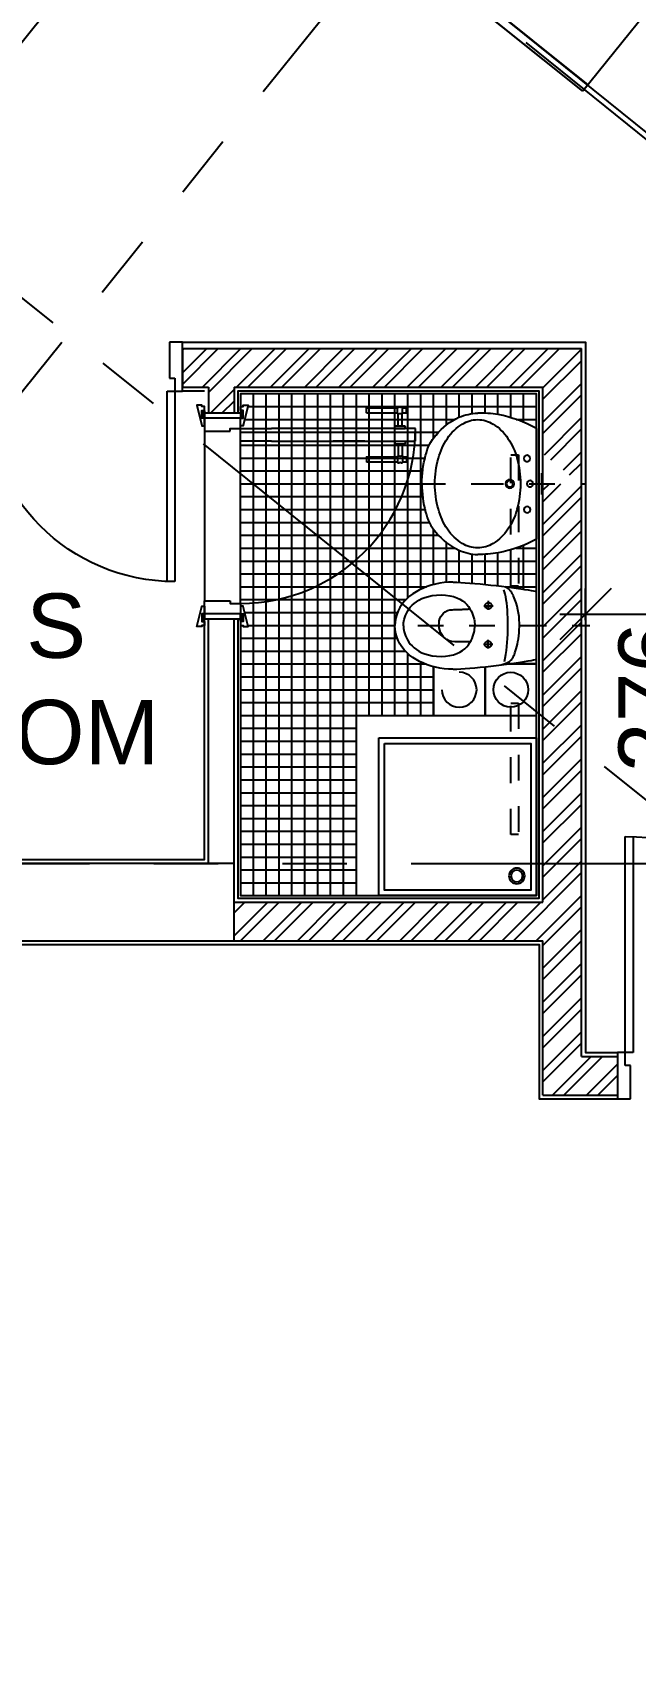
# Model space of a CAD drawing. Extents: x 453.8 to 514, y -2.6 to 70.8.
# Drawn here: x 492.82 to 495.17, y 28.64 to 34.97 of the extents above; entities that cross this region are included whole.
import ezdxf
from ezdxf.enums import TextEntityAlignment as Align

# ---------------------------------------------------------------- set-up
doc = ezdxf.new("R2010")
doc.units = 0
doc.header["$MEASUREMENT"] = 0
doc.header["$PDMODE"] = 35
doc.header["$PDSIZE"] = 0.3
for name, pattern in [('AXIS_100$0$A-AXIS$0$PHANTOM', [2.5, 1.25, -0.25, 0.25, -0.25, 0.25, -0.25]), ('CENTER', [2, 1.25, -0.25, 0.25, -0.25]), ('DASHDOTX2', [50.8, 25.4, -12.7, 0, -12.7]), ('HIDDEN2', [0.1875, 0.125, -0.0625])]:
    doc.linetypes.add(name, pattern=pattern)
doc.layers.get('0').update_dxf_attribs({"linetype": 'CONTINUOUS'})
doc.layers.get('DEFPOINTS').update_dxf_attribs({"linetype": 'CONTINUOUS'})
for name, color, linetype in [('A-AXIS-SANITARY', 10, 'DASHDOTX2'), ('a-dim', 3, 'CONTINUOUS'), ('A-DOORS', 1, 'CONTINUOUS'), ('A-FLOR-FCL', 61, 'HIDDEN2'), ('A-FLOR-PFIX', 61, 'CONTINUOUS'), ('A-HATCH-WALL', 8, 'CONTINUOUS'), ('a-kitchen', 95, 'CONTINUOUS'), ('A-MECHANICAL', 255, 'CONTINUOUS'), ('A-NOMENCLATURE', 3, 'CONTINUOUS'), ('A-PLASTER', 8, 'CONTINUOUS'), ('A-PORTE', 1, 'CONTINUOUS'), ('A-PROJ-TIL-BATH', 8, 'CONTINUOUS'), ('A-SANIT', 95, 'CONTINUOUS'), ('A-SECT-TILE', 12, 'CONTINUOUS'), ('A-WALL', 4, 'CONTINUOUS'), ('AXIS_100$0$A-AXIS-100', 10, 'AXIS_100$0$A-AXIS$0$PHANTOM'), ('S-9-10TH$0$A-STR 9-10TH', 2, 'CONTINUOUS')]:
    doc.layers.add(name, color=color, linetype=linetype)
doc.styles.add('A100-STEXT', font='ARIAL.TTF', dxfattribs={"height": 0.25})
doc.dimstyles.new('A100-DIM', dxfattribs={"dimtxt": 0.25, "dimasz": 0.2, "dimexe": 0.1, "dimexo": 0.3, "dimgap": 0.1, "dimtad": 1, "dimlfac": 100, "dimdsep": 46, "dimtxsty": 'A100-STEXT', "dimblk1": 'OBLIQUE', "dimblk2": 'OBLIQUE', "dimsah": 1, "dimcen": -0.05, "dimdle": 0.1, "dimclrd": 15, "dimclre": 15, "dimclrt": 256, "dimadec": 0, "dimazin": 0, "dimtfac": 0.28, "dimtix": 1, "dimtmove": 2, "dimatfit": 3, "dimldrblk": 'OBLIQUE', "dimfxl": 0, "dimtolj": 1, "dimarcsym": 0})

# ---------------------------------------------------------------- blocks, each defined once
blk = doc.blocks.new('A$C2C800AC9')
at = {"layer": 'A-PROJ-TIL-BATH'}
for p, q in [((-0.0213, 0), (1.1, 0)), ((0, -1.9), (0, 0.05)), ((0.05, -1.9), (0.05, 0.05)), ((0.1, -1.9), (0.1, 0.05)), ((0.15, -1.9), (0.15, 0.05)), ((0.2, -1.9), (0.2, 0.05)), ((0.25, -1.9), (0.25, 0.05)), ((0.3, -1.9), (0.3, 0.05)), ((0.35, -1.9), (0.35, 0.05)), ((0.4, -1.9), (0.4, 0.05)), ((0.45, -1.2), (0.45, 0.05)), ((0.5, -1.2), (0.5, 0.05)), ((0.55, -1.2), (0.55, 0.05)), ((0.6, -0.7434), (0.6, 0.05)), ((0.65, -0.7099), (0.65, 0.05)), ((0.7, -0.1229), (0.7, 0.05)), ((0.75, -0.0716), (0.75, 0.05)), ((0.8, -0.0413), (0.8, 0.05)), ((0.85, -0.0272), (0.85, 0.05)), ((0.9, -0.0259), (0.9, 0.05)), ((0.95, -0.0312), (0.95, 0.05)), ((1, -0.0433), (1, 0.05)), ((1.05, -0.0611), (1.05, 0.05)), ((-0.05, 0), (-0.04, 0)), ((-0.0338, -0.05), (0.7826, -0.05)), ((1.0208, -0.05), (1.1, -0.05)), ((-0.05, -0.1), (0.7191, -0.1)), ((-0.05, -0.15), (0.6835, -0.15)), ((-0.05, -0.2), (0.6666, -0.2)), ((-0.05, -0.25), (0.6576, -0.25)), ((-0.05, -0.3), (0.655, -0.3)), ((-0.05, -0.35), (0.6576, -0.35)), ((-0.05, -0.4), (0.6666, -0.4)), ((-0.05, -0.45), (0.6835, -0.45)), ((-0.05, -0.5), (0.7191, -0.5)), ((0.7, -0.6916), (0.7, -0.4771)), ((-0.05, -0.55), (0.7826, -0.55)), ((0.75, -0.6831), (0.75, -0.5284)), ((0.8, -0.683), (0.8, -0.5587)), ((0.95, -0.6963), (0.95, -0.5688)), ((1, -0.7025), (1, -0.5567)), ((1.0208, -0.55), (1.1, -0.55)), ((1.05, -0.7094), (1.05, -0.5389)), ((-0.05, -0.6), (1.1, -0.6)), ((0.85, -0.6863), (0.85, -0.5728)), ((0.9, -0.6909), (0.9, -0.5741)), ((-0.05, -0.65), (1.1, -0.65)), ((-0.05, -0.7), (0.673, -0.7)), ((-0.05, -0.75), (0.5931, -0.75)), ((-0.05, -0.75), (0.5908, -0.75)), ((0.9803, -0.7), (1.1, -0.7)), ((-0.0338, -0.8), (0.5599, -0.8)), ((-0.05, -0.85), (-0.04, -0.85)), ((-0.0213, -0.85), (0.5501, -0.85)), ((-0.05, -0.9), (0.5589, -0.9)), ((-0.05, -0.95), (0.5908, -0.95)), ((-0.05, -1), (0.6669, -1)), ((0.6, -1.2), (0.6, -0.959)), ((0.65, -1.2), (0.65, -0.9925)), ((0.7, -1.2), (0.7, -1.0109)), ((0.9, -1.2), (0.9, -1.0109)), ((0.9882, -1), (1.1, -1)), ((1, -1), (1, -0.9984)), ((1.05, -1), (1.05, -0.991)), ((-0.05, -1.05), (0.7, -1.05)), ((-0.05, -1.1), (0.7, -1.1)), ((-0.05, -1.15), (0.7, -1.15)), ((-0.05, -1.2), (1.1, -1.2)), ((-0.05, -1.25), (0.4, -1.25)), ((-0.05, -1.3), (0.4, -1.3)), ((-0.05, -1.35), (0.4, -1.35)), ((-0.05, -1.4), (0.4, -1.4)), ((-0.05, -1.45), (0.4, -1.45)), ((-0.05, -1.5), (0.4, -1.5)), ((-0.05, -1.55), (0.4, -1.55)), ((-0.05, -1.6), (0.4, -1.6)), ((-0.05, -1.65), (0.4, -1.65)), ((-0.05, -1.7), (0.4, -1.7)), ((-0.05, -1.75), (0.4, -1.75)), ((-0.05, -1.8), (0.4, -1.8)), ((-0.05, -1.85), (0.4, -1.85))]:
    blk.add_line(p, q, dxfattribs=at)
blk = doc.blocks.new('frigo')
at = {"layer": 'a-kitchen'}
for p, q in [((-0.6306, 0), (0, 0)), ((-0.6306, -0.6), (-0.6306, 0)), ((-0.6306, -0.6), (-0.6306, 0)), ((-0.5994, 0), (-0.5994, -0.6)), ((-0.5994, 0), (-0.5994, -0.6)), ((-0.6306, -0.0975), (-0.6632, -0.0975)), ((-0.6632, -0.0975), (-0.6632, -0.1102)), ((-0.6306, -0.0975), (-0.6632, -0.0975)), ((-0.6632, -0.0975), (-0.6632, -0.1102)), ((-0.6306, -0.1102), (-0.6632, -0.1102)), ((-0.6306, -0.1102), (-0.6632, -0.1102))]:
    blk.add_line(p, q, dxfattribs=at)
blk.add_lwpolyline([(-0.6306, -0.6), (-0.6306, 0), (0, 0), (0, -0.6)], close=True, dxfattribs=at)
blk = doc.blocks.new('P90E18D')
at = {"layer": 'A-PORTE'}
for p, q in [((0, 0), (0.05, 0)), ((0, -0.18), (0, 0)), ((0.05, 0), (0.05, -0.13)), ((0.9, 0), (0.85, 0)), ((0.85, 0), (0.85, -0.13)), ((0.9, -0.18), (0.9, 0)), ((0.03, -0.18), (0, -0.18)), ((0.06, -0.18), (0.02, -0.18)), ((0.05, -0.13), (0.03, -0.13)), ((0.03, -0.13), (0.03, -0.18)), ((0.03, -0.18), (0.03, -1.02)), ((0.06, -1.02), (0.06, -0.18)), ((0.85, -0.13), (0.87, -0.13)), ((0.87, -0.13), (0.87, -0.18)), ((0.87, -0.18), (0.9, -0.18))]:
    blk.add_line(p, q, dxfattribs=at)
blk.add_arc((0.03, -0.18), 0.84, 270, 360, dxfattribs=at)
blk = doc.blocks.new('P80E19D')
at = {"layer": 'A-PORTE'}
for p, q in [((0, -0.19), (0, 0)), ((0, 0), (0.05, 0)), ((0.05, 0), (0.05, -0.14)), ((0.75, 0), (0.75, -0.14)), ((0.8, 0), (0.75, 0)), ((0.8, -0.19), (0.8, 0)), ((0.05, -0.14), (0.03, -0.14)), ((0.03, -0.14), (0.03, -0.19)), ((0.75, -0.14), (0.77, -0.14)), ((0.77, -0.14), (0.77, -0.19)), ((0.03, -0.19), (0, -0.19)), ((0.06, -0.19), (0.02, -0.19)), ((0.03, -0.19), (0.03, -0.93)), ((0.06, -0.93), (0.06, -0.19)), ((0.77, -0.19), (0.8, -0.19))]:
    blk.add_line(p, q, dxfattribs=at)
blk.add_arc((0.03, -0.19), 0.74, 270, 0, dxfattribs=at)
blk = doc.blocks.new('BAC')
at = {"layer": 'A-SANIT'}
for points in [[(-0.7, -0.7), (0, -0.7), (0, 0), (-0.7, 0)], [(-0.675, -0.675), (-0.025, -0.675), (-0.025, -0.025), (-0.675, -0.025)]]:
    blk.add_lwpolyline(points, close=True, dxfattribs=at)
for radius in [0.035, 0.0263]:
    blk.add_circle((-0.0875, -0.0875), radius, dxfattribs=at)
blk = doc.blocks.new('A$C7C7F534E')
at = {"layer": 'A-DOORS'}
for p, q in [((-0.14, 0.009), (-0.149, -0.019)), ((-0.149, 0.009), (-0.14, -0.019)), ((0, 0.009), (0.009, -0.019)), ((0.009, 0.009), (0, -0.019)), ((0.49, 0.0005), (0.49, 0.0195)), ((0.4905, 0.02), (0.61, 0.02)), ((0.61, -0.003), (0.61, 0.023)), ((0.61, 0.023), (0.615, 0.023)), ((0.625, 0.023), (0.63, 0.023)), ((0.63, -0.003), (0.63, 0.023)), ((0.63, 0.02), (0.6445, 0.02)), ((0.645, 0.0005), (0.645, 0.0195)), ((0, -0.11), (0, -0.06)), ((0, -0.06), (0.12, -0.06)), ((0.56, -0.06), (0.12, -0.06)), ((0.483, -0.06), (0.36, -0.06)), ((0.4905, 0), (0.61, 0)), ((0.68, -0.06), (0.56, -0.06)), ((0.6, -0.06), (0.6, -0.052)), ((0.6, -0.06), (0.64, -0.06)), ((0.602, -0.05), (0.638, -0.05)), ((0.61, -0.003), (0.6125, -0.003)), ((0.6125, -0.05), (0.6125, -0.003)), ((0.6275, -0.05), (0.6275, -0.003)), ((0.6275, -0.003), (0.63, -0.003)), ((0.63, 0), (0.6445, 0)), ((0.64, -0.06), (0.64, -0.052)), ((0.68, -0.11), (0.68, -0.06)), ((0.12, -0.11), (0, -0.11)), ((0.12, -0.11), (0.56, -0.11)), ((0.483, -0.11), (0.36, -0.11)), ((0.56, -0.11), (0.68, -0.11)), ((0.6, -0.11), (0.6, -0.118)), ((0.6, -0.11), (0.64, -0.11)), ((0.602, -0.12), (0.638, -0.12)), ((0.6125, -0.12), (0.6125, -0.167)), ((0.6275, -0.12), (0.6275, -0.167)), ((0.64, -0.11), (0.64, -0.118)), ((0.49, -0.1705), (0.49, -0.1895)), ((0.4905, -0.17), (0.61, -0.17)), ((0.61, -0.167), (0.61, -0.193)), ((0.61, -0.167), (0.6125, -0.167)), ((0.6275, -0.167), (0.63, -0.167)), ((0.63, -0.167), (0.63, -0.193)), ((0.63, -0.17), (0.6445, -0.17)), ((0.645, -0.1705), (0.645, -0.1895)), ((0.4905, -0.19), (0.61, -0.19)), ((0.61, -0.193), (0.615, -0.193)), ((0.625, -0.193), (0.63, -0.193)), ((0.63, -0.19), (0.6445, -0.19)), ((-0.14, -0.809), (-0.149, -0.781)), ((-0.149, -0.809), (-0.14, -0.781)), ((0, -0.809), (0.009, -0.781)), ((0.009, -0.809), (0, -0.781))]:
    blk.add_line(p, q, dxfattribs=at)
at = {"layer": 'A-DOORS', "color": 8}
for p, q in [((0, -0.74), (0, -0.06)), ((-0.14, -0.07), (-0.14, -0.73))]:
    blk.add_line(p, q, dxfattribs=at)
at = {"layer": 'A-DOORS'}
for points in [[(-0.14, 0.01), (-0.14, 0.025), (-0.15, 0.025), (-0.15, 0.03), (-0.17, 0.03), (-0.1504, -0.0482, 0.381769), (-0.1484, -0.05), (-0.14, -0.05), (-0.14, -0.02), (-0.15, -0.02), (-0.15, 0.01), (-0.14, 0.01)], [(0, 0.01), (0, 0.025), (0.01, 0.025), (0.01, 0.03), (0.03, 0.03), (0.0104, -0.0482, -0.381769), (0.0084, -0.05), (0, -0.05), (0, -0.02), (0.01, -0.02), (0.01, 0.01), (0, 0.01)], [(-0.14, -0.81), (-0.14, -0.825), (-0.15, -0.825), (-0.15, -0.83), (-0.17, -0.83), (-0.1504, -0.7518, -0.381769), (-0.1484, -0.75), (-0.14, -0.75), (-0.14, -0.78), (-0.15, -0.78), (-0.15, -0.81), (-0.14, -0.81)], [(0, -0.81), (0, -0.825), (0.01, -0.825), (0.01, -0.83), (0.03, -0.83), (0.0104, -0.7518, 0.381769), (0.0084, -0.75), (0, -0.75), (0, -0.78), (0.01, -0.78), (0.01, -0.81), (0, -0.81)]]:
    blk.add_lwpolyline(points, format="xyb", dxfattribs=at)
for points in [[(-0.14, 0.009), (-0.14, -0.019), (-0.149, -0.019), (-0.149, 0.009)], [(0, 0.009), (0, -0.019), (0.009, -0.019), (0.009, 0.009)], [(-0.14, -0.809), (-0.14, -0.781), (-0.149, -0.781), (-0.149, -0.809)], [(0, -0.809), (0, -0.781), (0.009, -0.781), (0.009, -0.809)]]:
    blk.add_lwpolyline(points, close=True, dxfattribs=at)
for points in [[(-0.14, 0), (0, 0), (0, -0.02), (-0.14, -0.02), (-0.14, 0)], [(0, -0.02), (-0.14, -0.02), (-0.14, -0.07), (-0.04, -0.07)], [(-0.04, -0.07), (-0.04, -0.06), (0, -0.06), (0, -0.02)], [(0, -0.78), (-0.14, -0.78), (-0.14, -0.73), (-0.04, -0.73)], [(-0.04, -0.73), (-0.04, -0.74), (0, -0.74), (0, -0.78)], [(-0.14, -0.8), (0, -0.8), (0, -0.78), (-0.14, -0.78), (-0.14, -0.8)]]:
    blk.add_lwpolyline(points, dxfattribs=at)
blk.add_arc((-0.0003, -0.0597), 0.6803, 270.02544, 359.97456, dxfattribs=at)
at = {"layer": 'A-DOORS', "extrusion": (0, 0, -1)}
for centre, major_axis, start_param, end_param in [((0.4905, 0.0195), (-0.000354, 0.000354), 5.497787, 7.068583), ((0.4905, 0.0005), (0.000354, 0.000354), 2.356194, 3.926991), ((0.62, 0.0306), (-0.00642, 0.00642), 3.344077, 4.509904), ((0.6445, 0.0195), (0.000354, 0.000354), -0.785398, 0.785398), ((0.6445, 0.0005), (-0.000354, 0.000354), 2.356194, 3.926991), ((0.602, -0.052), (-0.00141, 0.00141), 5.497787, 7.068583), ((0.62, -0.021), (-0.0138, 0.0138), 0.390607, 1.180189), ((0.638, -0.052), (0.00141, 0.00141), -0.785398, 0.785398), ((0.602, -0.118), (-0.00141, 0.00141), 3.926991, 5.497787), ((0.638, -0.118), (-0.00141, 0.00141), 2.356194, 3.926991), ((0.4905, -0.1705), (-0.000354, 0.000354), 5.497787, 7.068583), ((0.4905, -0.1895), (0.000354, 0.000354), 2.356194, 3.926991), ((0.62, -0.149), (-0.0138, 0.0138), 3.5322, 4.321782), ((0.6445, -0.1705), (0.000354, 0.000354), -0.785398, 0.785398), ((0.6445, -0.1895), (0.000354, 0.000354), 0.785398, 2.356194), ((0.62, -0.2006), (-0.00642, 0.00642), 0.202485, 1.368312)]:
    blk.add_ellipse(centre, major_axis=major_axis, ratio=1, start_param=start_param, end_param=end_param, dxfattribs=at)
blk = doc.blocks.new('A$C7FB65830')
at = {"color": 0}
for p, q in [((-443.2, 7.2), (-455.5, -0.9)), ((-430.1, 14.4), (-443.2, 7.2)), ((-416.3, 20.9), (-430.1, 14.4)), ((-401.9, 26.6), (-416.3, 20.9)), ((-387, 31.5), (-401.9, 26.6)), ((-371.6, 35.5), (-387, 31.5)), ((-355.8, 38.7), (-371.6, 35.5)), ((-339.7, 41), (-355.8, 38.7)), ((-323.3, 42.4), (-339.7, 41)), ((-306.8, 42.9), (-323.3, 42.4)), ((-305.8, 42.4), (-292.6, 42.1)), ((-292.6, 42.1), (-277.8, 41.5)), ((-277.8, 41.5), (-261.5, 40.5)), ((-261.5, 40.5), (-244, 39.2)), ((-244, 39.2), (-225.6, 37.5)), ((-225.6, 37.5), (-206.4, 35.6)), ((-206.4, 35.6), (-186.8, 33.5)), ((-186.8, 33.5), (-167, 31.3)), ((-167, 31.3), (-147.2, 28.9)), ((-147.2, 28.9), (-127.6, 26.4)), ((-128.9, 27), (-124.9, 25.6)), ((-127.6, 26.4), (-108.5, 23.9)), ((-124.9, 25.6), (-121.2, 24.2)), ((-121.2, 24.2), (-117.7, 22.9)), ((-117.7, 22.9), (-114.3, 21.7)), ((-116.6, 14.7), (-113.9, 1.7)), ((-114.3, 21.7), (-111.2, 20.4)), ((-113.9, 1.7), (-111.5, -12.1)), ((-111.2, 20.4), (-108.3, 19.2)), ((-108.5, 23.9), (-90.2, 21.4)), ((-108.3, 19.2), (-105.5, 18)), ((-105.5, 18), (-102.8, 16.7)), ((-102.8, 16.7), (-100.3, 15.3)), ((-100.3, 15.3), (-98, 13.8)), ((-98, 13.8), (-95.8, 12.2)), ((-95.8, 12.2), (-93.7, 10.5)), ((-93.7, 10.5), (-91.7, 8.5)), ((-91.7, 8.5), (-89.8, 6.4)), ((-90.2, 21.4), (-72.8, 18.9)), ((-89.8, 6.4), (-88, 4.1)), ((-88, 4.1), (-86.2, 1.5)), ((-86.2, 1.5), (-84.5, -1.4)), ((-72.8, 18.9), (-56.6, 16.5)), ((-56.6, 16.5), (-41.9, 14.2)), ((-41.9, 14.2), (-28.9, 12)), ((-28.9, 12), (-17.8, 10.1)), ((-17.8, 10.1), (-8.8, 8.4)), ((-8.8, 8.4), (-2.3, 7)), ((-2.3, 7), (1.5, 5.9)), ((1.9, 5.9), (1.9, -244.6)), ((-503.4, -51.6), (-509.7, -63.7)), ((-495.9, -40.1), (-503.4, -51.6)), ((-487.3, -29.3), (-495.9, -40.1)), ((-477.7, -19.1), (-487.3, -29.3)), ((-467, -9.6), (-477.7, -19.1)), ((-474.8, -65.4), (-470.1, -57.8)), ((-470.1, -57.8), (-464.5, -50.3)), ((-455.5, -0.9), (-467, -9.6)), ((-464.5, -50.3), (-458, -43.1)), ((-458, -43.1), (-450.6, -36.1)), ((-450.6, -36.1), (-442.2, -29.6)), ((-442.2, -29.6), (-432.7, -23.6)), ((-432.7, -23.6), (-422.2, -18.3)), ((-422.2, -18.3), (-410.4, -13.6)), ((-410.4, -13.6), (-397.5, -9.9)), ((-397.5, -9.9), (-383.3, -7.1)), ((-383.3, -7.1), (-367.7, -5.3)), ((-367.7, -5.3), (-350.8, -4.7)), ((-350.8, -4.7), (-334, -5.4)), ((-334, -5.4), (-318.7, -7.4)), ((-310.9, -59.9), (-320.4, -62.6)), ((-318.7, -7.4), (-305, -10.6)), ((-300.2, -58.6), (-310.9, -59.9)), ((-305, -10.6), (-292.7, -14.9)), ((-297.8, -58.6), (-300.2, -58.6)), ((-295.1, -58.5), (-297.8, -58.6)), ((-292, -58.5), (-295.1, -58.5)), ((-292.7, -14.9), (-281.7, -20.1)), ((-288.7, -58.4), (-292, -58.5)), ((-285.1, -58.4), (-288.7, -58.4)), ((-281.4, -58.4), (-285.1, -58.4)), ((-281.7, -20.1), (-272, -26.1)), ((-277.6, -58.3), (-281.4, -58.4)), ((-273.7, -58.3), (-277.6, -58.3)), ((-269.8, -58.3), (-273.7, -58.3)), ((-272, -26.1), (-263.5, -32.8)), ((-266, -58.3), (-269.8, -58.3)), ((-262.3, -58.3), (-266, -58.3)), ((-263.5, -32.8), (-256.1, -40)), ((-258.7, -58.3), (-262.3, -58.3)), ((-255.3, -58.4), (-258.7, -58.3)), ((-256.1, -40), (-249.7, -47.6)), ((-252.3, -58.4), (-255.3, -58.4)), ((-249.5, -58.4), (-252.3, -58.4)), ((-249.7, -47.6), (-244.3, -55.4)), ((-247.1, -58.4), (-249.5, -58.4)), ((-245.2, -58.4), (-247.1, -58.4)), ((-243.7, -58.4), (-245.2, -58.4)), ((-244.3, -55.4), (-239.8, -63.4)), ((-242.8, -58.4), (-243.7, -58.4)), ((-242.5, -58.4), (-242.8, -58.4)), ((-193.8, -49.6), (-159.9, -49.6)), ((-188.5, -47.2), (-188.7, -49.2)), ((-188.7, -49.2), (-188.5, -51.3)), ((-188, -45.2), (-188.5, -47.2)), ((-188.5, -51.3), (-188, -53.3)), ((-187.1, -43.3), (-188, -45.2)), ((-188, -53.3), (-187.1, -55.2)), ((-185.9, -41.6), (-187.1, -43.3)), ((-187.1, -55.2), (-185.9, -56.9)), ((-184.4, -40.1), (-185.9, -41.6)), ((-185.9, -56.9), (-184.4, -58.3)), ((-182.7, -38.9), (-184.4, -40.1)), ((-184.4, -58.3), (-182.7, -59.5)), ((-180.9, -38.1), (-182.7, -38.9)), ((-182.7, -59.5), (-180.9, -60.4)), ((-178.8, -37.5), (-180.9, -38.1)), ((-176.8, -37.3), (-178.8, -37.5)), ((-174.7, -37.5), (-176.8, -37.3)), ((-176.5, -33.5), (-176.5, -66.3)), ((-172.7, -38.1), (-174.7, -37.5)), ((-170.8, -38.9), (-172.7, -38.1)), ((-172.7, -60.4), (-170.8, -59.5)), ((-169.1, -40.1), (-170.8, -38.9)), ((-170.8, -59.5), (-169.1, -58.3)), ((-167.7, -41.6), (-169.1, -40.1)), ((-169.1, -58.3), (-167.7, -56.9)), ((-166.5, -43.3), (-167.7, -41.6)), ((-167.7, -56.9), (-166.5, -55.2)), ((-165.6, -45.2), (-166.5, -43.3)), ((-166.5, -55.2), (-165.6, -53.3)), ((-165.1, -47.2), (-165.6, -45.2)), ((-165.6, -53.3), (-165.1, -51.3)), ((-164.9, -49.2), (-165.1, -47.2)), ((-165.1, -51.3), (-164.9, -49.2)), ((-164.9, -49.2), (-164.9, -49.2)), ((-164.9, -49.2), (-164.9, -49.2)), ((-111.5, -12.1), (-109.4, -26.3)), ((-109.4, -26.3), (-107.7, -41)), ((-107.7, -41), (-106.3, -56)), ((-106.3, -56), (-105.2, -71.2)), ((-84.5, -1.4), (-82.9, -4.5)), ((-82.9, -4.5), (-81.3, -8)), ((-81.3, -8), (-79.8, -11.8)), ((-79.8, -11.8), (-77.6, -18)), ((-77.6, -18), (-75.3, -24.9)), ((-75.3, -24.9), (-73.1, -32.6)), ((-73.1, -32.6), (-70.9, -41)), ((-70.9, -41), (-68.8, -50)), ((-68.8, -50), (-66.9, -59.7)), ((-66.9, -59.7), (-65.1, -69.9)), ((-520.6, -103.5), (-521.4, -118)), ((-520.6, -132.9), (-521.4, -118.5)), ((-518.3, -89.7), (-520.6, -103.5)), ((-514.7, -76.4), (-518.3, -89.7)), ((-509.7, -63.7), (-514.7, -76.4)), ((-489.9, -118.2), (-489.7, -113.4)), ((-489.9, -118.2), (-489.7, -123.1)), ((-489.7, -113.4), (-489.2, -107.8)), ((-489.2, -107.8), (-488.2, -101.7)), ((-488.2, -101.7), (-486.7, -95)), ((-486.7, -95), (-484.7, -88)), ((-484.7, -88), (-482.1, -80.6)), ((-482.1, -80.6), (-478.8, -73.1)), ((-478.8, -73.1), (-474.8, -65.4)), ((-357.6, -109.9), (-358.6, -118.6)), ((-358.6, -118.6), (-358.5, -127.3)), ((-355.5, -101.3), (-357.6, -109.9)), ((-352.4, -93), (-355.5, -101.3)), ((-348.1, -85.3), (-352.4, -93)), ((-342.8, -78.2), (-348.1, -85.3)), ((-336.4, -71.9), (-342.8, -78.2)), ((-329, -66.7), (-336.4, -71.9)), ((-320.4, -62.6), (-329, -66.7)), ((-239.8, -63.4), (-236.1, -71.4)), ((-236.1, -71.4), (-233.1, -79.2)), ((-233.1, -79.2), (-230.8, -86.8)), ((-230.8, -86.8), (-229, -94)), ((-229, -94), (-227.7, -100.6)), ((-227.7, -100.6), (-226.9, -106.6)), ((-226.9, -106.6), (-226.4, -111.8)), ((-226.4, -111.8), (-226.1, -116.1)), ((-226.4, -124.6), (-226.1, -120.4)), ((-226.1, -116.1), (-226, -119.2)), ((-226.1, -120.4), (-226, -117.2)), ((-180.9, -60.4), (-178.8, -60.9)), ((-178.8, -60.9), (-176.8, -61.1)), ((-176.8, -61.1), (-174.7, -60.9)), ((-174.7, -60.9), (-172.7, -60.4)), ((-105.2, -71.2), (-104.4, -86.6)), ((-104.4, -86.6), (-103.9, -102)), ((-103.9, -102), (-103.7, -117.3)), ((-103.7, -117.3), (-103.8, -132.4)), ((-65.1, -69.9), (-63.7, -80.5)), ((-63.7, -80.5), (-62.5, -91.6)), ((-62.5, -91.6), (-61.7, -103.1)), ((-61.7, -103.1), (-61.2, -115)), ((-61.2, -115), (-61.2, -127.1)), ((-518.3, -146.7), (-520.6, -132.9)), ((-514.7, -160), (-518.3, -146.7)), ((-509.7, -172.8), (-514.7, -160)), ((-503.4, -184.9), (-509.7, -172.8)), ((-489.7, -123.1), (-489.2, -128.6)), ((-489.2, -128.6), (-488.2, -134.8)), ((-488.2, -134.8), (-486.7, -141.4)), ((-486.7, -141.4), (-484.7, -148.5)), ((-484.7, -148.5), (-482.1, -155.8)), ((-482.1, -155.8), (-478.8, -163.4)), ((-478.8, -163.4), (-474.8, -171)), ((-474.8, -171), (-470.1, -178.6)), ((-470.1, -178.6), (-464.5, -186.1)), ((-358.5, -127.3), (-357.4, -135.9)), ((-357.4, -135.9), (-355.1, -144.1)), ((-355.1, -144.1), (-351.8, -151.7)), ((-351.8, -151.7), (-347.4, -158.7)), ((-347.4, -158.7), (-341.8, -164.8)), ((-341.8, -164.8), (-335.2, -169.9)), ((-335.2, -169.9), (-327.6, -173.8)), ((-327.6, -173.8), (-318.8, -176.3)), ((-318.8, -176.3), (-308.9, -177.3)), ((-308.9, -177.3), (-303.4, -177.4)), ((-303.4, -177.4), (-298, -177.5)), ((-298, -177.5), (-292.9, -177.6)), ((-292.9, -177.6), (-287.9, -177.8)), ((-287.9, -177.8), (-283.1, -178)), ((-283.1, -178), (-278.6, -178.2)), ((-278.6, -178.2), (-274.3, -178.4)), ((-274.3, -178.4), (-270.3, -178.6)), ((-270.3, -178.6), (-266.5, -178.8)), ((-266.5, -178.8), (-262.9, -179)), ((-262.9, -179), (-259.7, -179.2)), ((-259.7, -179.2), (-256.7, -179.4)), ((-256.7, -179.4), (-254.1, -179.6)), ((-254.1, -179.6), (-251.7, -179.8)), ((-251.7, -179.8), (-249.7, -179.9)), ((-249.7, -179.9), (-248, -180.1)), ((-248, -180.1), (-246.7, -180.2)), ((-246.7, -180.2), (-245.7, -180.3)), ((-245.7, -180.3), (-245.2, -180.3)), ((-245.2, -180.3), (-245, -180.3)), ((-244.3, -181), (-239.8, -173)), ((-239.8, -173), (-236.1, -165)), ((-236.1, -165), (-233.1, -157.2)), ((-233.1, -157.2), (-230.8, -149.6)), ((-230.8, -149.6), (-229, -142.4)), ((-229, -142.4), (-227.7, -135.8)), ((-227.7, -135.8), (-226.9, -129.8)), ((-226.9, -129.8), (-226.4, -124.6)), ((-177.8, -180.2), (-179.8, -180.7)), ((-175.8, -180), (-177.8, -180.2)), ((-176.1, -176.2), (-176.1, -210.1)), ((-173.7, -180.2), (-175.8, -180)), ((-171.7, -180.7), (-173.7, -180.2)), ((-105.7, -175.7), (-106.9, -189)), ((-104.8, -161.7), (-105.7, -175.7)), ((-104.2, -147.2), (-104.8, -161.7)), ((-103.8, -132.4), (-104.2, -147.2)), ((-66.6, -177.2), (-69.5, -189.9)), ((-64.3, -164.5), (-66.6, -177.2)), ((-62.7, -151.9), (-64.3, -164.5)), ((-61.7, -139.4), (-62.7, -151.9)), ((-61.2, -127.1), (-61.7, -139.4)), ((-495.9, -196.3), (-503.4, -184.9)), ((-487.3, -207.2), (-495.9, -196.3)), ((-477.7, -217.3), (-487.3, -207.2)), ((-467, -226.8), (-477.7, -217.3)), ((-455.5, -235.6), (-467, -226.8)), ((-464.5, -186.1), (-458, -193.4)), ((-458, -193.4), (-450.6, -200.3)), ((-443.2, -243.6), (-455.5, -235.6)), ((-450.6, -200.3), (-442.2, -206.8)), ((-442.2, -206.8), (-432.7, -212.8)), ((-432.7, -212.8), (-422.2, -218.2)), ((-422.2, -218.2), (-410.4, -222.8)), ((-410.4, -222.8), (-397.5, -226.5)), ((-397.5, -226.5), (-383.3, -229.4)), ((-383.3, -229.4), (-367.7, -231.1)), ((-367.7, -231.1), (-350.8, -231.7)), ((-350.8, -231.7), (-334, -231)), ((-334, -231), (-318.7, -229)), ((-318.7, -229), (-305, -225.8)), ((-305, -225.8), (-292.7, -221.5)), ((-292.7, -221.5), (-281.7, -216.3)), ((-281.7, -216.3), (-272, -210.3)), ((-272, -210.3), (-263.5, -203.6)), ((-263.5, -203.6), (-256.1, -196.4)), ((-256.1, -196.4), (-249.7, -188.8)), ((-249.7, -188.8), (-244.3, -181)), ((-192.4, -191.7), (-158.5, -191.7)), ((-187.5, -189.8), (-187.7, -191.9)), ((-187.7, -191.9), (-187.5, -194)), ((-186.9, -187.8), (-187.5, -189.8)), ((-187.5, -194), (-186.9, -196)), ((-186.1, -186), (-186.9, -187.8)), ((-186.9, -196), (-186.1, -197.8)), ((-184.9, -184.3), (-186.1, -186)), ((-186.1, -197.8), (-184.9, -199.5)), ((-183.4, -182.8), (-184.9, -184.3)), ((-184.9, -199.5), (-183.4, -201)), ((-181.7, -181.6), (-183.4, -182.8)), ((-183.4, -201), (-181.7, -202.2)), ((-179.8, -180.7), (-181.7, -181.6)), ((-181.7, -202.2), (-179.8, -203.1)), ((-179.8, -203.1), (-177.8, -203.6)), ((-177.8, -203.6), (-175.8, -203.8)), ((-175.8, -203.8), (-173.7, -203.6)), ((-173.7, -203.6), (-171.7, -203.1)), ((-169.8, -181.6), (-171.7, -180.7)), ((-171.7, -203.1), (-169.8, -202.2)), ((-168.1, -182.8), (-169.8, -181.6)), ((-169.8, -202.2), (-168.1, -201)), ((-166.7, -184.3), (-168.1, -182.8)), ((-168.1, -201), (-166.7, -199.5)), ((-165.5, -186), (-166.7, -184.3)), ((-166.7, -199.5), (-165.5, -197.8)), ((-164.6, -187.8), (-165.5, -186)), ((-165.5, -197.8), (-164.6, -196)), ((-164.1, -189.8), (-164.6, -187.8)), ((-164.6, -196), (-164.1, -194)), ((-163.9, -191.9), (-164.1, -189.8)), ((-164.1, -194), (-163.9, -191.9)), ((-163.9, -191.9), (-163.9, -191.9)), ((-163.9, -191.9), (-163.9, -191.9)), ((-113.8, -234.6), (-116.1, -243.5)), ((-111.8, -224.6), (-113.8, -234.6)), ((-109.9, -213.6), (-111.8, -224.6)), ((-108.3, -201.7), (-109.9, -213.6)), ((-106.9, -189), (-108.3, -201.7)), ((-88.7, -239.3), (-89.7, -241)), ((-87.7, -237.7), (-88.7, -239.3)), ((-86.8, -236), (-87.7, -237.7)), ((-86, -234.3), (-86.8, -236)), ((-85.1, -232.7), (-86, -234.3)), ((-84.4, -231), (-85.1, -232.7)), ((-83.6, -229.3), (-84.4, -231)), ((-82.9, -227.7), (-83.6, -229.3)), ((-77.6, -215.2), (-82.9, -227.7)), ((-73.2, -202.6), (-77.6, -215.2)), ((-69.5, -189.9), (-73.2, -202.6)), ((-430.1, -250.9), (-443.2, -243.6)), ((-416.3, -257.3), (-430.1, -250.9)), ((-401.9, -263), (-416.3, -257.3)), ((-387, -267.9), (-401.9, -263)), ((-371.6, -272), (-387, -267.9)), ((-355.8, -275.1), (-371.6, -272)), ((-339.7, -277.4), (-355.8, -275.1)), ((-323.3, -278.8), (-339.7, -277.4)), ((-306.8, -279.3), (-323.3, -278.8)), ((-305.8, -278.8), (-292.6, -278.6)), ((-292.6, -278.6), (-277.8, -278)), ((-277.8, -278), (-261.5, -277.1)), ((-261.5, -277.1), (-244, -275.8)), ((-244, -275.8), (-225.6, -274.3)), ((-225.6, -274.3), (-206.4, -272.6)), ((-206.4, -272.6), (-186.8, -270.6)), ((-186.8, -270.6), (-167, -268.5)), ((-167, -268.5), (-147.2, -266.3)), ((-147.2, -266.3), (-127.6, -264)), ((-127.6, -264), (-108.5, -261.6)), ((-116.1, -243.5), (-118.6, -251.2)), ((-111.3, -260.2), (-114.6, -262)), ((-108.3, -258.4), (-111.3, -260.2)), ((-108.5, -261.6), (-90.2, -259.3)), ((-105.6, -256.6), (-108.3, -258.4)), ((-103.1, -254.8), (-105.6, -256.6)), ((-100.8, -253.1), (-103.1, -254.8)), ((-98.8, -251.3), (-100.8, -253.1)), ((-96.9, -249.6), (-98.8, -251.3)), ((-95.1, -247.8), (-96.9, -249.6)), ((-93.6, -246.1), (-95.1, -247.8)), ((-92.2, -244.4), (-93.6, -246.1)), ((-90.9, -242.7), (-92.2, -244.4)), ((-89.7, -241), (-90.9, -242.7)), ((-90.2, -259.3), (-72.8, -257)), ((-72.8, -257), (-56.6, -254.7)), ((-56.6, -254.7), (-41.9, -252.5)), ((-41.9, -252.5), (-28.9, -250.5)), ((-28.9, -250.5), (-17.8, -248.7)), ((-17.8, -248.7), (-8.8, -247.1)), ((-8.8, -247.1), (-2.3, -245.7)), ((-2.3, -245.7), (1.5, -244.6))]:
    blk.add_line(p, q, dxfattribs=at)
at = {"layer": 'A-AXIS-SANITARY', "linetype": 'CENTER', "ltscale": 0.1}
blk.add_line((-627.6, -119.4), (199.5, -119.4), dxfattribs=at)
blk = doc.blocks.new('A$C53822070')
for p, q in [((-0.2151, 0), (0.2151, 0)), ((0.0415, 0.0208), (-0.0415, 0.0208)), ((0, -0.0208), (0, 0.0623))]:
    blk.add_line(p, q)
for centre, major_axis, ratio, start_param, end_param in [((0.0235, -0.1413), (0.1682, 0.344), 0.723099, 1.513078, 1.932546), ((-0.05, -0.2181), (0.0143, 0.3454), 0.649977, 1.397156, 1.627734), ((0.1411, -0.2285), (0.0236, 0.1689), 0.782, 4.379189, 4.821349), ((0.0117, -0.2055), (0.2677, 0.0211), 0.927449, -0.919698, -0.479256), ((0.005, -0.0517), (0.2781, 0.2781), 1, 3.914278, 4.196419), ((0.0331, -0.1533), (-0.0987, 0.271), 0.7883, 3.04069, 3.436057)]:
    blk.add_ellipse(centre, major_axis=major_axis, ratio=ratio, start_param=start_param, end_param=end_param)
at = {"extrusion": (0, 0, -1)}
for centre, major_axis, ratio, start_param, end_param in [((-0.0235, -0.1413), (-0.1682, 0.344), 0.723099, 1.513078, 1.932546), ((-0.0984, -0.0369), (-0.00881, 0.00881), 1, 5.497787, 11.780972), ((0, -0.4349), (-0.2634, 0.2634), 1, 0.51597, 0.785398), ((-0.0002, -0.0251), (0.00881, 0.00881), 1, 3.926991, 10.210176), ((0, -0.4349), (0.2634, 0.2634), 1, -0.785398, -0.51597), ((0.1005, -0.0364), (-0.00881, 0.00881), 1, 5.497787, 11.780972), ((-0.0709, -0.269), (0.1343, 0.1343), 1, 4.48294, 4.909784), ((-0.0281, -0.3332), (0.1889, 0.1889), 1, -1.373401, -1.054826), ((0, -0.1038), (0.0117, 0.0117), 1, 3.926991, 10.210176), ((0, -0.1038), (-0.00881, 0.00881), 1, 5.497787, 11.780972), ((0.0281, -0.3332), (-0.1889, 0.1889), 1, 1.054826, 1.373401), ((0.0709, -0.269), (-0.1343, 0.1343), 1, 1.373401, 1.800245), ((-0.1361, -0.2285), (0.08, 0.08), 1, 3.926991, 4.48294), ((0.1361, -0.2285), (-0.08, 0.08), 1, 1.800245, 2.356194), ((0.05, -0.2181), (-0.0143, 0.3454), 0.649977, 1.397156, 1.627734), ((-0.1411, -0.2285), (-0.0236, 0.1689), 0.782, 4.379189, 4.821349), ((-0.1361, -0.2285), (0.08, 0.08), 1, 3.371042, 3.926991), ((0.1361, -0.2285), (0.08, 0.08), 1, 0.785398, 1.341347), ((-0.0117, -0.2055), (-0.2677, 0.0211), 0.927449, -0.919698, -0.479256), ((-0.0709, -0.188), (0.1343, 0.1343), 1, 2.944197, 3.371042), ((0.0709, -0.188), (0.1343, 0.1343), 1, 1.341347, 1.768192), ((-0.0281, -0.1237), (-0.1889, 0.1889), 1, 4.196419, 4.514993), ((0.0281, -0.1237), (0.1889, 0.1889), 1, 1.768192, 2.086766), ((-0.0331, -0.1533), (0.0987, 0.271), 0.7883, 3.04069, 3.436057), ((-0.005, -0.0517), (-0.2781, 0.2781), 1, 3.914278, 4.196419), ((0, -0.0221), (-0.2634, 0.2634), 1, 3.926991, 4.196419), ((0, -0.0221), (-0.2634, 0.2634), 1, 3.657563, 3.926991)]:
    blk.add_ellipse(centre, major_axis=major_axis, ratio=ratio, start_param=start_param, end_param=end_param, dxfattribs=at)
at = {"layer": 'A-AXIS-SANITARY', "linetype": 'CENTER', "ltscale": 0.1}
blk.add_line((0, -0.6786), (0, 0.1908), dxfattribs=at)
blk = doc.blocks.new('_OBLIQUE')
at = {"color": 0, "linetype": 'ByBlock'}
blk.add_line((-0.5, -0.5), (0.5, 0.5), dxfattribs=at)
blk = doc.blocks.new('*D77')
at = {"layer": 'a-dim', "color": 15, "lineweight": -2}
for p, q in [((491.7401, 33.636), (494.0025, 36.4491)), ((494.0288, 36.2997), (494.0177, 36.3085)), ((491.8917, 33.6424), (491.8807, 33.6512))]:
    blk.add_line(p, q, dxfattribs=at)
at = {"layer": 'DEFPOINTS', "color": 0}
for p in [(493.795, 36.4877), (493.9398, 36.3712), (491.658, 33.8304)]:
    blk.add_point(p, dxfattribs=at)
at = {"layer": 'a-dim', "color": 15, "lineweight": -2, "xscale": 0.2, "yscale": 0.2, "zscale": 0.2}
for p, rotation in [((493.9398, 36.3712), 51.19370937373189), ((491.8028, 33.7139), 231.1937093737319)]:
    blk.add_blockref('_OBLIQUE', p, dxfattribs=dict(at, rotation=rotation))
at = {"layer": 'a-dim', "insert": (492.6938, 35.1853), "char_height": 0.25, "attachment_point": 5, "rotation": 51.19371, "style": 'A100-STEXT'}
blk.add_mtext('\\A1;341', dxfattribs=at)
blk = doc.blocks.new('*D78')
at = {"layer": 'a-dim', "color": 15, "lineweight": -2}
for p, q in [((494.971, 32.685), (494.971, 32.8088)), ((496.741, 32.685), (496.741, 32.8088)), ((494.871, 32.7088), (496.841, 32.7088))]:
    blk.add_line(p, q, dxfattribs=at)
at = {"layer": 'DEFPOINTS', "color": 0}
for p in [(496.741, 32.7088), (494.971, 32.385), (496.741, 32.385)]:
    blk.add_point(p, dxfattribs=at)
at = {"layer": 'a-dim', "color": 15, "lineweight": -2, "xscale": 0.2, "yscale": 0.2, "zscale": 0.2, "rotation": 180}
blk.add_blockref('_OBLIQUE', (494.971, 32.7088), dxfattribs=at)
at = {"layer": 'a-dim', "color": 15, "lineweight": -2, "xscale": 0.2, "yscale": 0.2, "zscale": 0.2}
blk.add_blockref('_OBLIQUE', (496.741, 32.7088), dxfattribs=at)
at = {"layer": 'a-dim', "insert": (495.856, 32.9344), "char_height": 0.25, "attachment_point": 5, "style": 'A100-STEXT'}
blk.add_mtext('\\A1;177', dxfattribs=at)
blk = doc.blocks.new('*D79')
at = {"layer": 'a-dim', "color": 15, "lineweight": -2}
for p, q in [((495.4538, 33.865), (495.4538, 30.905)), ((495.271, 33.765), (495.5538, 33.765)), ((495.271, 31.005), (495.5538, 31.005))]:
    blk.add_line(p, q, dxfattribs=at)
at = {"layer": 'DEFPOINTS', "color": 0}
for p in [(494.971, 33.765), (494.971, 31.005), (495.4538, 31.005)]:
    blk.add_point(p, dxfattribs=at)
at = {"layer": 'a-dim', "color": 15, "lineweight": -2, "xscale": 0.2, "yscale": 0.2, "zscale": 0.2}
for p, rotation in [((495.4538, 33.765), 90), ((495.4538, 31.005), 270)]:
    blk.add_blockref('_OBLIQUE', p, dxfattribs=dict(at, rotation=rotation))
at = {"layer": 'a-dim', "insert": (495.2261, 32.385), "char_height": 0.25, "attachment_point": 5, "rotation": 90, "style": 'A100-STEXT'}
blk.add_mtext('\\A1;276', dxfattribs=at)
blk = doc.blocks.new('*D100')
at = {"layer": 'a-dim', "color": 15, "lineweight": -2}
for p, q in [((492.601, 40.3031), (493.0944, 40.9167)), ((492.9538, 40.9014), (501.4868, 34.0392)), ((500.9781, 33.5662), (501.4715, 34.1798))]:
    blk.add_line(p, q, dxfattribs=at)
at = {"layer": 'DEFPOINTS', "color": 0}
for p in [(492.413, 40.0694), (501.4088, 34.1018), (500.7901, 33.3324)]:
    blk.add_point(p, dxfattribs=at)
at = {"layer": 'a-dim', "color": 15, "lineweight": -2, "xscale": 0.2, "yscale": 0.2, "zscale": 0.2}
for p, rotation in [((493.0317, 40.8387), 141.1937093730201), ((501.4088, 34.1018), 321.1937093730202)]:
    blk.add_blockref('_OBLIQUE', p, dxfattribs=dict(at, rotation=rotation))
at = {"layer": 'a-dim', "insert": (497.3629, 37.6477), "char_height": 0.25, "attachment_point": 5, "rotation": 321.19371, "style": 'A100-STEXT'}
blk.add_mtext('\\A1;1075', dxfattribs=at)

msp = doc.modelspace()

# ---------------------------------------------------------------- hatches: boundary and pattern name
at = {"layer": 'A-HATCH-WALL'}
h = msp.add_hatch(dxfattribs=at)
h.set_pattern_fill('ANSI32', color=256, scale=0.25, style=0)
h.set_pattern_definition([(45, (463.73762, 4e-15), (-0.06629126, 0.06629126), []), (45, (463.78181, 4e-15), (-0.06629126, 0.06629126), [])])
h.paths.add_polyline_path([(502.43394, 34.8978), (502.31705, 34.9918), (502.0789, 34.69568), (502.03994, 34.72701), (502.27808, 35.02314), (502.20016, 35.0858), (501.86801, 34.67279), (502.10179, 34.48478)])
h.paths.add_polyline_path([(500.76699, 37.00831), (500.57898, 36.77453), (502.38816, 35.31958), (502.45083, 35.39751), (500.75854, 36.75845), (500.78988, 36.79742), (502.48217, 35.43648), (502.57617, 35.55337)])
h.paths.add_polyline_path([(500.85599, 24.27), (500.55599, 24.27), (500.55599, 22.94), (500.65599, 22.94), (500.65599, 24.12), (500.70599, 24.12), (500.70599, 22.94), (500.85599, 22.94)])
h.paths.add_polyline_path([(492.24599, 28.57), (491.94599, 28.57), (491.94599, 28.04), (492.09599, 28.04), (492.09599, 28.42), (492.14599, 28.42), (492.14599, 28.04), (492.24599, 28.04)])
h.paths.add_polyline_path([(492.24599, 27.74), (492.14599, 27.74), (492.14599, 27.29), (492.09599, 27.29), (492.09599, 27.74), (491.94599, 27.74), (491.94599, 27.14), (492.24599, 27.14)])
h.paths.add_polyline_path([(492.24599, 23.44), (491.10599, 23.44), (491.10599, 23.29), (492.14599, 23.29), (492.14599, 22.94), (492.24599, 22.94)])
h.paths.add_polyline_path([(491.06599, 23.44), (490.8869, 23.44), (490.8869, 22.94), (491.06599, 22.94)])
h.paths.add_polyline_path([(492.67998, 37.60893), (492.58597, 37.49204), (495.39134, 35.23596), (495.48534, 35.35285)])
h.paths.add_polyline_path([(495.48534, 35.35285), (495.42268, 35.27492), (496.20194, 34.64823), (496.70599, 34.24288), (496.70599, 33.98623), (496.07661, 34.49238), (496.01394, 34.41445), (496.70599, 33.8579), (496.70599, 33.74), (496.10099, 33.74), (496.10099, 33.59), (496.75599, 33.59), (496.75599, 31.76449), (496.78644, 31.74), (496.90599, 31.74), (496.90599, 34.21037)])
h.paths.add_polyline_path([(496.90599, 31.64386), (496.78644, 31.74), (496.75599, 31.74), (496.75599, 31.59), (496.10099, 31.59), (496.10099, 30.99), (495.99599, 30.99), (495.99599, 30.84), (496.90599, 30.84)])
h.paths.add_polyline_path([(496.75599, 30.99), (496.19599, 30.99), (496.19599, 31.44), (496.49599, 31.44), (496.75599, 31.44)], flags=16)
h.paths.add_polyline_path([(496.47599, 31.01), (496.21599, 31.01), (496.3805, 31.15354), (496.47599, 31.42)], flags=0)
h.paths.add_polyline_path([(490.82251, 32.50678), (490.72224, 32.3821), (490.8869, 32.24968), (490.8869, 31.74), (491.0369, 31.74), (491.0369, 32.14), (491.12149, 32.14), (491.12149, 31.74), (491.22149, 31.74), (491.22149, 32.18592)])
h.paths.add_polyline_path([(492.09599, 31.59), (491.0369, 31.59), (491.0369, 31.74), (490.8869, 31.74), (490.8869, 31.44), (491.94599, 31.44), (491.94599, 30.95177), (492.09599, 31.13829)])
h.paths.add_polyline_path([(492.24599, 31.32481), (492.14599, 31.20046), (492.14599, 31.06), (492.09599, 31.06), (492.09599, 31.13829), (491.94599, 30.95177), (491.94599, 30.91), (492.24599, 30.91)])
h.paths.add_polyline_path([(492.41904, 31.54), (492.14599, 31.54), (492.14599, 31.20046), (492.24599, 31.32481), (492.24599, 31.44), (492.33862, 31.44)])
h.paths.add_polyline_path([(492.57989, 31.74), (491.12149, 31.74), (491.12149, 31.64), (492.49947, 31.64)])
h.paths.add_polyline_path([(492.75599, 31.74), (492.57989, 31.74), (492.49947, 31.64), (492.75599, 31.64)])
h.paths.add_polyline_path([(492.75599, 31.54), (492.41904, 31.54), (492.33862, 31.44), (492.75599, 31.44)])
h.paths.add_polyline_path([(494.95599, 33.74), (494.2995, 33.74), (494.48602, 33.59), (494.80599, 33.59), (494.80599, 33.33268), (494.95232, 33.215), (494.95599, 33.215)])
h.paths.add_polyline_path([(494.2995, 33.74), (494.18829, 33.74), (494.06766, 33.59), (494.48602, 33.59)])
h.paths.add_polyline_path([(494.18829, 33.74), (493.4056, 33.74), (493.4056, 33.59), (493.50599, 33.59), (493.50599, 33.49), (493.60599, 33.49), (493.60599, 33.59), (494.06766, 33.59)])
h.paths.add_polyline_path([(494.95599, 31.74), (494.80599, 31.74), (494.80599, 31.59), (493.60599, 31.59), (493.60599, 31.44), (494.80599, 31.44), (494.80599, 30.84), (495.09599, 30.84), (495.09599, 30.99), (494.95599, 30.99)])
h.paths.add_polyline_path([(494.95599, 32.665), (494.80599, 32.665), (494.80599, 31.74), (494.95599, 31.74)])
h.paths.add_polyline_path([(494.95599, 33.21205), (494.95232, 33.215), (494.80599, 33.215), (494.80599, 32.665), (494.95599, 32.665)])
h.paths.add_polyline_path([(501.58229, 33.83881), (501.34851, 34.02681), (500.71227, 33.23567), (500.25599, 33.23567), (500.25599, 32.88), (500.85599, 32.88), (500.85599, 32.93567)])
h.paths.add_polyline_path([(500.40599, 33.08567), (500.40599, 33.13567), (500.76018, 33.13567), (501.33244, 33.84725), (501.3714, 33.81592), (500.78413, 33.08567)], flags=16)

# ---------------------------------------------------------------- linework, layer by layer
at = {"layer": 'A-FLOR-FCL', "ltscale": 0.5}
for points in [[(494.68099, 33.3275), (494.71099, 33.3275), (494.71099, 32.8175), (494.68099, 32.8175)], [(494.68099, 32.3625), (494.71099, 32.3625), (494.71099, 31.8525), (494.68099, 31.8525)]]:
    msp.add_lwpolyline(points, close=True, dxfattribs=at)
at = {"layer": 'A-FLOR-PFIX'}
msp.add_lwpolyline([(495.19952, 35.03733), (495.35557, 35.23137), (492.66771, 37.39422), (492.2917, 36.92666), (496.14099, 33.82841), (496.14099, 33.765), (496.68099, 33.765), (496.68099, 33.84593)], close=True, dxfattribs=at)
at = {"layer": 'A-MECHANICAL'}
for points in [[(494.38099, 32.50413), (494.38099, 32.315), (494.58099, 32.315), (494.58099, 32.5041)], [(494.58099, 32.5041), (494.58099, 32.315), (494.78099, 32.315), (494.78099, 32.515), (494.66917, 32.515)]]:
    msp.add_lwpolyline(points, dxfattribs=at)
msp.add_circle((494.68099, 32.415), 0.0676, dxfattribs=at)
msp.add_arc((494.48099, 32.415), 0.0676, 180, 90, dxfattribs=at)
at = {"layer": 'A-PLASTER'}
for points in [[(493.4056, 33.765), (494.97099, 33.765), (494.97099, 31.005), (495.09599, 31.005)], [(493.49099, 33.575), (493.4056, 33.575)], [(491.23649, 32.27956), (491.23649, 31.755), (493.49099, 31.755), (493.49099, 32.69)], [(492.26099, 30.84), (492.26099, 31.425), (494.79099, 31.425), (494.79099, 30.825), (495.09599, 30.825)]]:
    msp.add_lwpolyline(points, dxfattribs=at)
at = {"layer": 'A-SECT-TILE'}
for points in [[(493.62099, 32.69), (493.62099, 31.605), (494.79099, 31.605), (494.79099, 33.575), (493.62099, 33.575), (493.62099, 33.49)], [(493.63099, 32.69), (493.63099, 31.615), (494.78099, 31.615), (494.78099, 33.565), (493.63099, 33.565), (493.63099, 33.49)]]:
    msp.add_lwpolyline(points, dxfattribs=at)
at = {"layer": 'A-WALL'}
for p, q in [((493.4056, 33.74), (493.4056, 33.59)), ((493.4056, 33.74), (494.95599, 33.74)), ((494.95599, 30.99), (494.95599, 33.74)), ((493.4056, 33.59), (493.50599, 33.59)), ((493.50599, 33.59), (493.50599, 33.49)), ((493.60599, 33.59), (494.80599, 33.59)), ((493.60599, 33.59), (493.60599, 33.49)), ((494.80599, 31.59), (494.80599, 33.59)), ((493.50599, 33.49), (493.60599, 33.49)), ((493.50599, 31.74), (493.50599, 32.69)), ((493.50599, 32.69), (493.60599, 32.69)), ((493.60599, 31.74), (493.60599, 32.69)), ((493.60599, 31.59), (494.80599, 31.59)), ((493.60599, 31.44), (494.80599, 31.44)), ((494.80599, 30.84), (494.80599, 31.44)), ((494.95599, 30.99), (495.09599, 30.99)), ((495.09599, 30.99), (495.09599, 30.84)), ((494.80599, 30.84), (495.09599, 30.84))]:
    msp.add_line(p, q, dxfattribs=at)
at = {"layer": 'AXIS_100$0$A-AXIS-100'}
for p, q in [((499.61097, 31.01193), (463.82167, 59.79374)), ((498.35759, 29.45339), (462.56829, 58.2352)), ((487.45271, 26.94644), (508.90411, 53.6206)), ((486.79381, 31.74), (507.67478, 31.74))]:
    msp.add_line(p, q, dxfattribs=at)
at = {"layer": 'S-9-10TH$0$A-STR 9-10TH'}
msp.add_lwpolyline([(492.75599, 31.44), (493.60599, 31.44), (493.60599, 31.74), (492.75599, 31.74)], close=True, dxfattribs=at)

# ---------------------------------------------------------------- block references
at = {"layer": 'A-DOORS', "xscale": -1}
msp.add_blockref('P80E19D', (493.4056, 33.765), dxfattribs=at)
at = {"layer": 'A-DOORS'}
msp.add_blockref('A$C7C7F534E', (493.63099, 33.49), dxfattribs=at)
at = {"layer": 'A-DOORS', "xscale": -1, "rotation": 179.9999999998901}
msp.add_blockref('P90E18D', (495.09599, 30.825), dxfattribs=at)
at = {"layer": 'A-FLOR-PFIX'}
for name, p, rotation in [('frigo', (494.88801, 35.60739), 51.19370939075741), ('A$C53822070', (494.78099, 33.215), 270)]:
    msp.add_blockref(name, p, dxfattribs=dict(at, rotation=rotation))
for name, p, xscale, yscale, zscale, rotation in [('A$C7FB65830', (494.77899, 32.53953), -0.001051092505946375, 0.001051092505946372, 0.001051092505949458, 180.0000043438135), ('BAC', (494.78099, 31.615), -0.875, 0.875, 0.8749999999999734, 180.0000000000381)]:
    msp.add_blockref(name, p, dxfattribs=dict(at, xscale=xscale, yscale=yscale, zscale=zscale, rotation=rotation))
at = {"layer": 'A-PROJ-TIL-BATH'}
msp.add_blockref('A$C2C800AC9', (493.68099, 33.515), dxfattribs=at)

# ---------------------------------------------------------------- texts
at = {"layer": 'A-NOMENCLATURE', "style": 'A100-STEXT'}
for s, p in [("MAID'S", (492.44481, 32.66397)), ('BEDROOM', (492.4139, 32.25063))]:
    msp.add_text(s, height=0.25, dxfattribs=at).set_placement(p, align=Align.MIDDLE)

# ---------------------------------------------------------------- dimensions: what is measured, and where the dimension line sits
at = {"layer": 'a-dim'}
for p1, p2, distance, picture, middle in [((492.41296, 40.06936), (500.7901, 33.33245), 0.98732, '*D100', (497.36294, 37.64769)), ((491.65797, 33.83037), (493.79498, 36.48767), -0.18584, '*D77', (492.69383, 35.18527)), ((494.97099, 33.765), (494.97099, 31.005), 0.48276, '*D79', (495.22611, 32.385)), ((494.97099, 32.385), (496.74099, 32.385), 0.32385, '*D78', (495.85599, 32.93436))]:
    dim = msp.add_aligned_dim(p1=p1, p2=p2, distance=distance, dimstyle='A100-DIM', dxfattribs=at)
    dim.commit()
    dim.dimension.update_dxf_attribs({"geometry": picture, "text_midpoint": middle})

doc.saveas('drawing.dxf')
